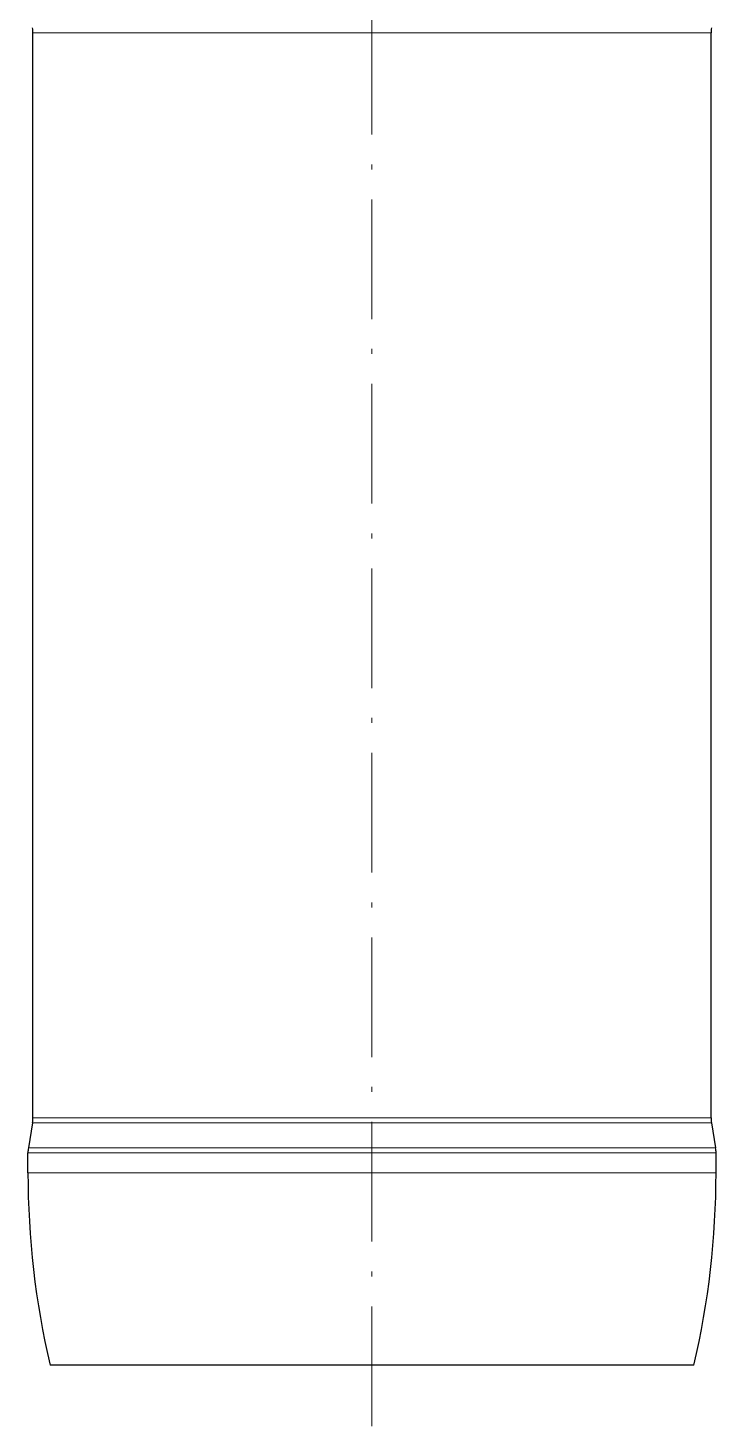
# Model space of a CAD drawing. Extents: x 0 to 594, y 0 to 521.
# Drawn here: x 215.2 to 284.2, y 130.8 to 271 of the extents above; entities that cross this region are included whole.
import ezdxf

# ---------------------------------------------------------------- set-up
doc = ezdxf.new("R2010")
doc.units = 0
doc.linetypes.add('DASHDOT', pattern=[18.5, 12, -3, 0.5, -3])
doc.linetypes.add('DASHED', pattern=[15, 12, -3])

msp = doc.modelspace()

# ---------------------------------------------------------------- linework, layer by layer
at = {"color": 7, "linetype": 'DASHDOT', "lineweight": 13}
msp.add_line((249.72, 130.8), (249.72, 371.89), dxfattribs=at)
at = {"color": 7, "linetype": 'DASHED', "lineweight": 13, "ltscale": 0.442488}
for p, q in [((233.42, 270.5), (215.72, 270.5)), ((233.42, 161.7), (215.72, 161.7))]:
    msp.add_line(p, q, dxfattribs=at)
at = {"color": 7, "lineweight": 13}
for p, q in [((266.02, 270.5), (215.72, 270.5)), ((266.02, 161.7), (215.72, 161.7)), ((266.04, 161.2), (215.68, 161.2)), ((266.24, 158.69), (215.26, 158.69)), ((266.26, 158.2), (215.22, 158.2)), ((266.26, 156.2), (215.22, 156.2))]:
    msp.add_line(p, q, dxfattribs=at)
at = {"color": 7, "lineweight": 30}
for p, q in [((215.72, 161.7), (215.72, 270.5)), ((283.72, 161.7), (283.72, 270.5)), ((265.2, 136.9), (217.44, 136.9))]:
    msp.add_line(p, q, dxfattribs=at)
at = {"color": 7, "linetype": 'DASHED', "lineweight": 13}
for p, q in [((283.72, 270.5), (233.42, 270.5)), ((283.72, 161.7), (233.42, 161.7)), ((283.76, 161.2), (233.4, 161.2)), ((284.18, 158.69), (233.2, 158.69)), ((284.22, 158.2), (233.18, 158.2)), ((284.22, 156.2), (233.18, 156.2))]:
    msp.add_line(p, q, dxfattribs=at)
at = {"color": 7, "lineweight": 13, "ltscale": 0.442489}
for p, q in [((283.72, 270.5), (266.02, 270.5)), ((283.72, 161.7), (266.02, 161.7))]:
    msp.add_line(p, q, dxfattribs=at)
at = {"color": 7, "lineweight": 30, "ltscale": 0.063738}
for p, q in [((215.68, 161.2), (215.26, 158.69)), ((283.76, 161.2), (284.18, 158.69))]:
    msp.add_line(p, q, dxfattribs=at)
at = {"color": 7, "linetype": 'DASHED', "lineweight": 13, "ltscale": 0.443018}
msp.add_line((233.4, 161.2), (215.68, 161.2), dxfattribs=at)
at = {"color": 7, "lineweight": 13, "ltscale": 0.443018}
msp.add_line((283.76, 161.2), (266.04, 161.2), dxfattribs=at)
at = {"color": 7, "linetype": 'DASHED', "lineweight": 13, "ltscale": 0.448466}
msp.add_line((233.2, 158.69), (215.26, 158.69), dxfattribs=at)
at = {"color": 7, "lineweight": 13, "ltscale": 0.448466}
msp.add_line((284.18, 158.69), (266.24, 158.69), dxfattribs=at)
at = {"color": 7, "linetype": 'DASHED', "lineweight": 13, "ltscale": 0.448996}
for p, q in [((233.18, 158.2), (215.22, 158.2)), ((233.18, 156.2), (215.22, 156.2))]:
    msp.add_line(p, q, dxfattribs=at)
at = {"color": 7, "lineweight": 30, "ltscale": 0.05}
for p, q in [((215.22, 156.2), (215.22, 158.2)), ((284.22, 156.2), (284.22, 158.2))]:
    msp.add_line(p, q, dxfattribs=at)
at = {"color": 7, "lineweight": 13, "ltscale": 0.448996}
for p, q in [((284.22, 158.2), (266.26, 158.2)), ((284.22, 156.2), (266.26, 156.2))]:
    msp.add_line(p, q, dxfattribs=at)
at = {"color": 7, "lineweight": 30, "ltscale": 0.420102}
msp.add_line((282, 136.9), (265.2, 136.9), dxfattribs=at)
at = {"color": 7, "lineweight": 30}
for centre, radius, start, end in [((212.72, 270.5), 3, 360, 9.4497), ((286.72, 270.5), 3, 170.5503, 180), ((212.72, 161.7), 3, 350.5503, 0), ((286.72, 161.7), 3, 180, 189.4497), ((218.22, 158.2), 3, 170.5503, 180), ((281.22, 158.2), 3, 360, 9.4497), ((300.22, 156.2), 85, 180, 193.124), ((199.22, 156.2), 85, 346.876, 0)]:
    msp.add_arc(centre, radius, start, end, dxfattribs=at)

doc.saveas('drawing.dxf')
